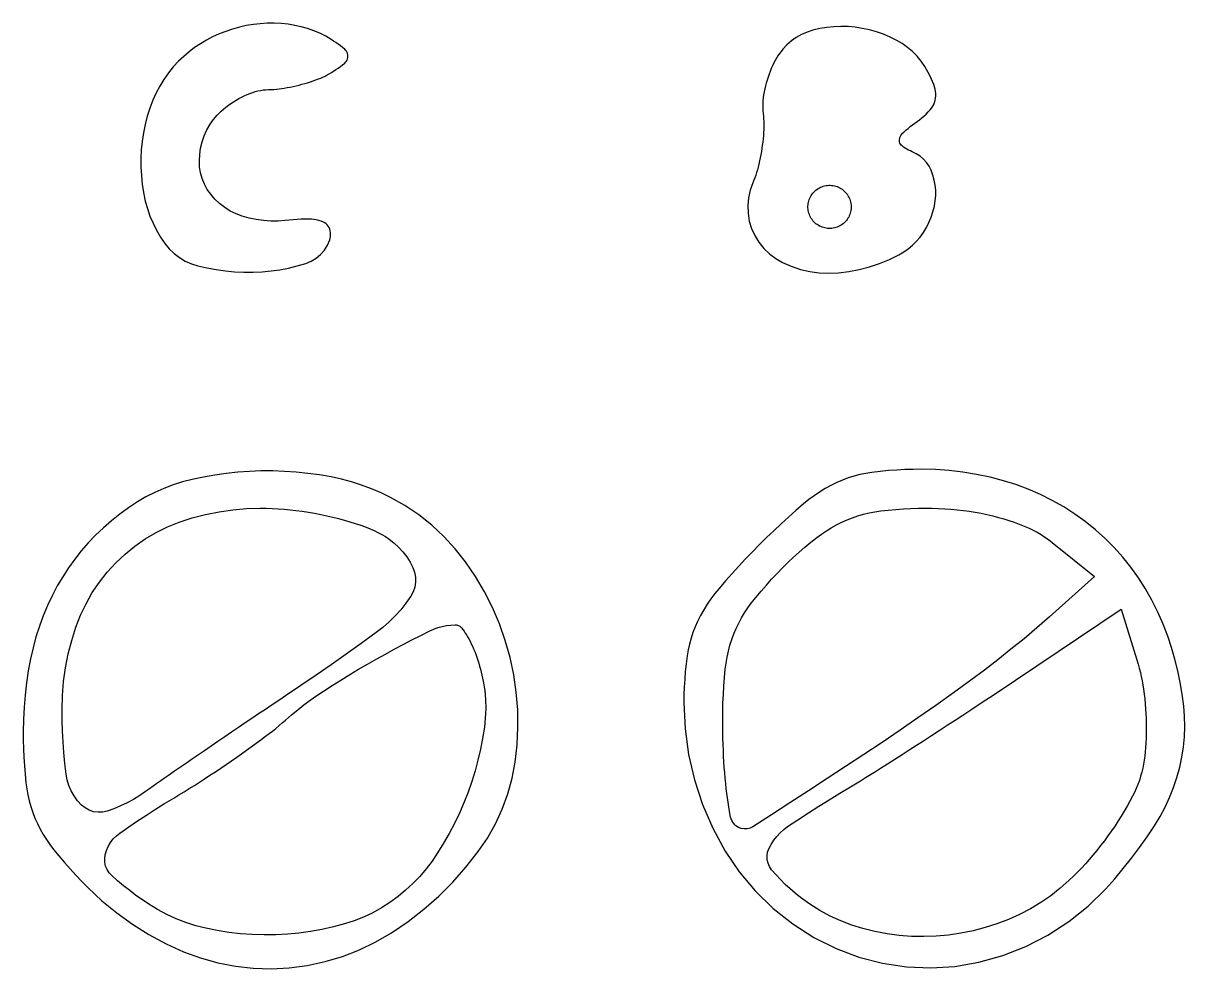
# Model space of a CAD drawing. Header units: millimetres. Extents: x -134 to 134, y -49 to 49.
# Drawn here: x -20.1 to -13.95, y -17.7 to -12.7 of the extents above; entities that cross this region are included whole.
import ezdxf

# ---------------------------------------------------------------- set-up
doc = ezdxf.new("R2010")
doc.units = ezdxf.units.MM
doc.header["$LTSCALE"] = 10
doc.header["$MEASUREMENT"] = 0

# ---------------------------------------------------------------- blocks, each defined once
blk = doc.blocks.new('DT0B-ULTRA_v_1')
at = {"color": 7, "linetype": 'Continuous', "lineweight": -3}
for points in [[(-19.2749, -12.9013, 0), (-19.3032, -12.9316, 0), (-19.3294, -12.9637, 0), (-19.3534, -12.9975, 0), (-19.3751, -13.0328, 0), (-19.3944, -13.0694, 0), (-19.4111, -13.1073, 0), (-19.427, -13.1498, 0), (-19.4407, -13.1929, 0), (-19.4521, -13.2368, 0), (-19.4612, -13.2811, 0), (-19.4681, -13.3259, 0), (-19.4727, -13.3709, 0), (-19.4749, -13.4162, 0), (-19.4748, -13.4616, 0), (-19.4724, -13.5069, 0), (-19.4677, -13.552, 0), (-19.4606, -13.5968, 0), (-19.4513, -13.6411, 0), (-19.4403, -13.6813, 0), (-19.4268, -13.7206, 0), (-19.4106, -13.7589, 0), (-19.3919, -13.7961, 0), (-19.3708, -13.832, 0), (-19.3474, -13.8663, 0), (-19.3247, -13.894, 0), (-19.2989, -13.9188, 0), (-19.2705, -13.9405, 0), (-19.2398, -13.9588, 0), (-19.2072, -13.9734, 0), (-19.1731, -13.9842, 0), (-19.125, -13.9953, 0), (-19.0766, -14.0042, 0), (-19.0277, -14.0109, 0), (-18.9787, -14.0153, 0), (-18.9294, -14.0176, 0), (-18.8801, -14.0176, 0), (-18.8331, -14.0154, 0), (-18.7862, -14.011, 0), (-18.7395, -14.0044, 0), (-18.6932, -13.9957, 0), (-18.6474, -13.9847, 0), (-18.6022, -13.9716, 0), (-18.5737, -13.9601, 0), (-18.5473, -13.9442, 0), (-18.5238, -13.9244, 0), (-18.5037, -13.9012, 0), (-18.4875, -13.875, 0), (-18.4757, -13.8467, 0), (-18.4732, -13.8374, 0), (-18.4716, -13.8279, 0), (-18.4711, -13.8183, 0), (-18.4716, -13.8088, 0), (-18.4731, -13.7993, 0), (-18.4756, -13.79, 0), (-18.4788, -13.7819, 0), (-18.4832, -13.7744, 0), (-18.4885, -13.7676, 0), (-18.4948, -13.7616, 0), (-18.5018, -13.7565, 0), (-18.5095, -13.7525, 0), (-18.5217, -13.7477, 0), (-18.5341, -13.7437, 0), (-18.5467, -13.7406, 0), (-18.5596, -13.7384, 0), (-18.5725, -13.7371, 0), (-18.5856, -13.7367, 0), (-18.6065, -13.737, 0), (-18.6274, -13.7376, 0), (-18.6483, -13.7386, 0), (-18.6692, -13.74, 0), (-18.69, -13.7417, 0), (-18.7109, -13.7439, 0), (-18.7493, -13.7468, 0), (-18.7878, -13.7471, 0), (-18.8263, -13.7446, 0), (-18.8644, -13.7394, 0), (-18.9022, -13.7316, 0), (-18.9392, -13.7212, 0), (-18.9713, -13.7091, 0), (-19.002, -13.694, 0), (-19.031, -13.6758, 0), (-19.0581, -13.6549, 0), (-19.0829, -13.6314, 0), (-19.1053, -13.6055, 0), (-19.1235, -13.5794, 0), (-19.1386, -13.5514, 0), (-19.1504, -13.5219, 0), (-19.1589, -13.4913, 0), (-19.1639, -13.4599, 0), (-19.1654, -13.4282, 0), (-19.1635, -13.3943, 0), (-19.1585, -13.3608, 0), (-19.1503, -13.3278, 0), (-19.1392, -13.2958, 0), (-19.1252, -13.2649, 0), (-19.1084, -13.2354, 0), (-19.1, -13.2229, 0), (-19.0911, -13.2107, 0), (-19.0817, -13.1989, 0), (-19.0717, -13.1876, 0), (-19.0613, -13.1767, 0), (-19.0504, -13.1663, 0), (-19.038, -13.1554, 0), (-19.0252, -13.1448, 0), (-19.0121, -13.1348, 0), (-18.9987, -13.1251, 0), (-18.9849, -13.1159, 0), (-18.9709, -13.1072, 0), (-18.9568, -13.0992, 0), (-18.9425, -13.0916, 0), (-18.928, -13.0846, 0), (-18.9132, -13.078, 0), (-18.8982, -13.0719, 0), (-18.883, -13.0664, 0), (-18.8696, -13.0622, 0), (-18.856, -13.0586, 0), (-18.8423, -13.0558, 0), (-18.8284, -13.0537, 0), (-18.8144, -13.0523, 0), (-18.8004, -13.0517, 0), (-18.7862, -13.0512, 0), (-18.7721, -13.0504, 0), (-18.758, -13.0493, 0), (-18.7439, -13.0479, 0), (-18.7299, -13.0461, 0), (-18.7159, -13.0439, 0), (-18.7002, -13.0412, 0), (-18.6845, -13.0382, 0), (-18.6689, -13.035, 0), (-18.6534, -13.0315, 0), (-18.6379, -13.0277, 0), (-18.6225, -13.0237, 0), (-18.6076, -13.0195, 0), (-18.5928, -13.0151, 0), (-18.5781, -13.0105, 0), (-18.5634, -13.0056, 0), (-18.5489, -13.0004, 0), (-18.5344, -12.995, 0), (-18.5228, -12.9904, 0), (-18.5113, -12.9854, 0), (-18.4999, -12.98, 0), (-18.4888, -12.9742, 0), (-18.4778, -12.9682, 0), (-18.4671, -12.9617, 0), (-18.4549, -12.954, 0), (-18.4429, -12.9461, 0), (-18.4311, -12.9379, 0), (-18.4194, -12.9294, 0), (-18.4079, -12.9207, 0), (-18.3966, -12.9118, 0), (-18.3915, -12.907, 0), (-18.3872, -12.9015, 0), (-18.3837, -12.8955, 0), (-18.3812, -12.889, 0), (-18.3797, -12.8822, 0), (-18.3792, -12.8752, 0), (-18.3797, -12.8682, 0), (-18.3812, -12.8614, 0), (-18.3837, -12.8548, 0), (-18.3872, -12.8487, 0), (-18.3915, -12.8432, 0), (-18.3966, -12.8383, 0), (-18.4079, -12.8292, 0), (-18.4194, -12.8203, 0), (-18.4311, -12.8117, 0), (-18.443, -12.8033, 0), (-18.455, -12.7951, 0), (-18.4672, -12.7872, 0), (-18.4971, -12.7696, 0), (-18.5281, -12.7539, 0), (-18.56, -12.7402, 0), (-18.5927, -12.7286, 0), (-18.6261, -12.7191, 0), (-18.66, -12.7117, 0), (-18.6963, -12.706, 0), (-18.7329, -12.7023, 0), (-18.7697, -12.7006, 0), (-18.8065, -12.7008, 0), (-18.8432, -12.703, 0), (-18.8797, -12.7072, 0), (-18.9169, -12.7134, 0), (-18.9537, -12.7216, 0), (-18.99, -12.7317, 0), (-19.0257, -12.7436, 0), (-19.0608, -12.7574, 0), (-19.0951, -12.7731, 0), (-19.1278, -12.7902, 0), (-19.1596, -12.8091, 0), (-19.1903, -12.8297, 0), (-19.2198, -12.852, 0), (-19.248, -12.8759, 0), (-19.2749, -12.9013, 0)], [(-16.0787, -12.8386, 0), (-16.0877, -12.8498, 0), (-16.0962, -12.8614, 0), (-16.1043, -12.8734, 0), (-16.1119, -12.8856, 0), (-16.119, -12.8981, 0), (-16.1257, -12.9109, 0), (-16.1327, -12.9256, 0), (-16.1393, -12.9404, 0), (-16.1455, -12.9555, 0), (-16.1513, -12.9706, 0), (-16.1567, -12.986, 0), (-16.1617, -13.0015, 0), (-16.1662, -13.0169, 0), (-16.1702, -13.0324, 0), (-16.1739, -13.048, 0), (-16.1771, -13.0638, 0), (-16.1799, -13.0796, 0), (-16.1822, -13.0954, 0), (-16.1838, -13.1091, 0), (-16.1847, -13.1229, 0), (-16.1851, -13.1366, 0), (-16.1848, -13.1504, 0), (-16.184, -13.1642, 0), (-16.1826, -13.1779, 0), (-16.181, -13.1919, 0), (-16.1799, -13.2059, 0), (-16.1791, -13.22, 0), (-16.1788, -13.2341, 0), (-16.1789, -13.2482, 0), (-16.1793, -13.2623, 0), (-16.1803, -13.279, 0), (-16.1815, -13.2958, 0), (-16.183, -13.3125, 0), (-16.1848, -13.3292, 0), (-16.1869, -13.3459, 0), (-16.1892, -13.3625, 0), (-16.1919, -13.3792, 0), (-16.1949, -13.3959, 0), (-16.1981, -13.4126, 0), (-16.2016, -13.4292, 0), (-16.2054, -13.4457, 0), (-16.2095, -13.4622, 0), (-16.2133, -13.4763, 0), (-16.2175, -13.4903, 0), (-16.2221, -13.5042, 0), (-16.227, -13.518, 0), (-16.2323, -13.5316, 0), (-16.238, -13.5451, 0), (-16.2519, -13.5838, 0), (-16.2608, -13.624, 0), (-16.2644, -13.665, 0), (-16.2627, -13.7062, 0), (-16.2558, -13.7468, 0), (-16.2437, -13.7861, 0), (-16.2266, -13.824, 0), (-16.2049, -13.8594, 0), (-16.1789, -13.8918, 0), (-16.1491, -13.9207, 0), (-16.1159, -13.9457, 0), (-16.0799, -13.9663, 0), (-16.0335, -13.9866, 0), (-15.9854, -14.0026, 0), (-15.9361, -14.0141, 0), (-15.886, -14.0211, 0), (-15.8354, -14.0235, 0), (-15.7848, -14.0213, 0), (-15.7292, -14.0145, 0), (-15.6741, -14.0039, 0), (-15.6199, -13.9897, 0), (-15.5667, -13.9718, 0), (-15.5148, -13.9505, 0), (-15.4645, -13.9257, 0), (-15.4391, -13.9107, 0), (-15.415, -13.8936, 0), (-15.3923, -13.8747, 0), (-15.3713, -13.8539, 0), (-15.3521, -13.8315, 0), (-15.3348, -13.8075, 0), (-15.3191, -13.7816, 0), (-15.3053, -13.7545, 0), (-15.2936, -13.7265, 0), (-15.2841, -13.6977, 0), (-15.2769, -13.6682, 0), (-15.2718, -13.6383, 0), (-15.2696, -13.6111, 0), (-15.2697, -13.5839, 0), (-15.2723, -13.5568, 0), (-15.2772, -13.53, 0), (-15.2845, -13.5038, 0), (-15.2941, -13.4784, 0), (-15.305, -13.457, 0), (-15.3185, -13.4373, 0), (-15.3345, -13.4195, 0), (-15.3526, -13.4038, 0), (-15.3726, -13.3907, 0), (-15.3942, -13.3803, 0), (-15.4037, -13.3762, 0), (-15.4129, -13.3717, 0), (-15.422, -13.3667, 0), (-15.4309, -13.3614, 0), (-15.4394, -13.3557, 0), (-15.4478, -13.3496, 0), (-15.4524, -13.3453, 0), (-15.4562, -13.3403, 0), (-15.459, -13.3346, 0), (-15.4608, -13.3286, 0), (-15.4615, -13.3223, 0), (-15.4611, -13.3161, 0), (-15.4594, -13.3085, 0), (-15.4569, -13.3011, 0), (-15.4535, -13.2941, 0), (-15.4494, -13.2875, 0), (-15.4445, -13.2814, 0), (-15.439, -13.276, 0), (-15.4277, -13.2662, 0), (-15.4162, -13.2566, 0), (-15.4045, -13.2472, 0), (-15.3927, -13.2381, 0), (-15.3807, -13.2291, 0), (-15.3685, -13.2205, 0), (-15.3559, -13.2113, 0), (-15.3437, -13.2017, 0), (-15.3319, -13.1915, 0), (-15.3205, -13.1809, 0), (-15.3096, -13.1699, 0), (-15.299, -13.1584, 0), (-15.2919, -13.1495, 0), (-15.2856, -13.1399, 0), (-15.2804, -13.1298, 0), (-15.2761, -13.1191, 0), (-15.2729, -13.1082, 0), (-15.2707, -13.0969, 0), (-15.2695, -13.0848, 0), (-15.2694, -13.0726, 0), (-15.2703, -13.0605, 0), (-15.2723, -13.0485, 0), (-15.2753, -13.0367, 0), (-15.2794, -13.0252, 0), (-15.2862, -13.0088, 0), (-15.2935, -12.9926, 0), (-15.3013, -12.9765, 0), (-15.3096, -12.9608, 0), (-15.3183, -12.9452, 0), (-15.3275, -12.9299, 0), (-15.3467, -12.9016, 0), (-15.3685, -12.8751, 0), (-15.3924, -12.8507, 0), (-15.4184, -12.8284, 0), (-15.4463, -12.8085, 0), (-15.4758, -12.7911, 0), (-15.5105, -12.774, 0), (-15.5462, -12.7591, 0), (-15.5828, -12.7463, 0), (-15.6201, -12.7359, 0), (-15.6579, -12.7277, 0), (-15.6962, -12.7218, 0), (-15.7336, -12.7185, 0), (-15.7712, -12.7175, 0), (-15.8088, -12.7189, 0), (-15.8462, -12.7227, 0), (-15.8834, -12.7288, 0), (-15.92, -12.7373, 0), (-15.9504, -12.747, 0), (-15.9795, -12.7598, 0), (-16.0073, -12.7755, 0), (-16.0332, -12.794, 0), (-16.0571, -12.8151, 0), (-16.0787, -12.8386, 0)], [(-15.7337, -13.7325, 0), (-15.7378, -13.7387, 0), (-15.7424, -13.7446, 0), (-15.7473, -13.7503, 0), (-15.7526, -13.7556, 0), (-15.7582, -13.7605, 0), (-15.7641, -13.7651, 0), (-15.7703, -13.7692, 0), (-15.7768, -13.773, 0), (-15.7836, -13.7763, 0), (-15.7905, -13.7792, 0), (-15.7976, -13.7816, 0), (-15.8048, -13.7836, 0), (-15.8122, -13.7851, 0), (-15.8196, -13.7861, 0), (-15.8271, -13.7866, 0), (-15.8346, -13.7866, 0), (-15.8421, -13.7862, 0), (-15.8495, -13.7852, 0), (-15.8568, -13.7838, 0), (-15.8641, -13.7819, 0), (-15.8712, -13.7795, 0), (-15.8781, -13.7767, 0), (-15.8848, -13.7734, 0), (-15.8913, -13.7697, 0), (-15.8975, -13.7655, 0), (-15.9034, -13.761, 0), (-15.9091, -13.7561, 0), (-15.9143, -13.7508, 0), (-15.9193, -13.7452, 0), (-15.9238, -13.7393, 0), (-15.928, -13.733, 0), (-15.9318, -13.7266, 0), (-15.9351, -13.7198, 0), (-15.938, -13.7129, 0), (-15.9404, -13.7058, 0), (-15.9424, -13.6986, 0), (-15.9438, -13.6912, 0), (-15.9448, -13.6838, 0), (-15.9454, -13.6763, 0), (-15.9454, -13.6688, 0), (-15.9449, -13.6613, 0), (-15.944, -13.6539, 0), (-15.9426, -13.6465, 0), (-15.9407, -13.6393, 0), (-15.9383, -13.6322, 0), (-15.9355, -13.6253, 0), (-15.9322, -13.6186, 0), (-15.9285, -13.6121, 0), (-15.9243, -13.6059, 0), (-15.9198, -13.6, 0), (-15.9149, -13.5943, 0), (-15.9096, -13.589, 0), (-15.904, -13.5841, 0), (-15.8981, -13.5796, 0), (-15.8918, -13.5754, 0), (-15.8853, -13.5716, 0), (-15.8786, -13.5683, 0), (-15.8717, -13.5654, 0), (-15.8646, -13.563, 0), (-15.8574, -13.561, 0), (-15.85, -13.5595, 0), (-15.8426, -13.5585, 0), (-15.8351, -13.558, 0), (-15.8276, -13.558, 0), (-15.8201, -13.5585, 0), (-15.8127, -13.5594, 0), (-15.8053, -13.5608, 0), (-15.7981, -13.5627, 0), (-15.791, -13.5651, 0), (-15.7841, -13.5679, 0), (-15.7774, -13.5712, 0), (-15.7709, -13.5749, 0), (-15.7647, -13.5791, 0), (-15.7587, -13.5836, 0), (-15.7531, -13.5885, 0), (-15.7478, -13.5938, 0), (-15.7429, -13.5994, 0), (-15.7383, -13.6053, 0), (-15.7342, -13.6116, 0), (-15.7304, -13.6181, 0), (-15.7271, -13.6248, 0), (-15.7242, -13.6317, 0), (-15.7218, -13.6388, 0), (-15.7198, -13.646, 0), (-15.7183, -13.6534, 0), (-15.7173, -13.6608, 0), (-15.7168, -13.6683, 0), (-15.7168, -13.6758, 0), (-15.7172, -13.6833, 0), (-15.7182, -13.6907, 0), (-15.7196, -13.6981, 0), (-15.7215, -13.7053, 0), (-15.7239, -13.7124, 0), (-15.7267, -13.7193, 0), (-15.73, -13.726, 0), (-15.7337, -13.7325, 0)], [(-19.4935, -15.2332, 0), (-19.5408, -15.264, 0), (-19.5865, -15.297, 0), (-19.6307, -15.3321, 0), (-19.6733, -15.3691, 0), (-19.7141, -15.4081, 0), (-19.753, -15.4489, 0), (-19.79, -15.4914, 0), (-19.8249, -15.5355, 0), (-19.8577, -15.5812, 0), (-19.8885, -15.6284, 0), (-19.9169, -15.6769, 0), (-19.9431, -15.7268, 0), (-19.9684, -15.7804, 0), (-19.9913, -15.8352, 0), (-20.0117, -15.8908, 0), (-20.0298, -15.9473, 0), (-20.0454, -16.0046, 0), (-20.0584, -16.0624, 0), (-20.0703, -16.1261, 0), (-20.08, -16.1901, 0), (-20.0875, -16.2544, 0), (-20.0929, -16.3189, 0), (-20.0962, -16.3836, 0), (-20.0973, -16.4483, 0), (-20.0969, -16.4935, 0), (-20.0956, -16.5387, 0), (-20.0936, -16.5838, 0), (-20.0908, -16.6289, 0), (-20.0872, -16.6739, 0), (-20.0828, -16.7189, 0), (-20.0786, -16.7508, 0), (-20.0729, -16.7824, 0), (-20.0657, -16.8138, 0), (-20.057, -16.8448, 0), (-20.0468, -16.8753, 0), (-20.0352, -16.9054, 0), (-20.0222, -16.9348, 0), (-20.0078, -16.9636, 0), (-19.992, -16.9916, 0), (-19.9749, -17.0189, 0), (-19.9566, -17.0454, 0), (-19.9369, -17.0709, 0), (-19.9083, -17.1058, 0), (-19.879, -17.1402, 0), (-19.8491, -17.1741, 0), (-19.8186, -17.2074, 0), (-19.7875, -17.2402, 0), (-19.7558, -17.2725, 0), (-19.6811, -17.3425, 0), (-19.602, -17.4075, 0), (-19.5189, -17.4672, 0), (-19.432, -17.5214, 0), (-19.3418, -17.5698, 0), (-19.2486, -17.6123, 0), (-19.1594, -17.6453, 0), (-19.0679, -17.671, 0), (-18.9745, -17.6891, 0), (-18.88, -17.6997, 0), (-18.785, -17.7026, 0), (-18.69, -17.6977, 0), (-18.5945, -17.6851, 0), (-18.5003, -17.6649, 0), (-18.408, -17.6373, 0), (-18.3182, -17.6025, 0), (-18.2315, -17.5606, 0), (-18.1483, -17.512, 0), (-18.0614, -17.4526, 0), (-17.9783, -17.388, 0), (-17.8993, -17.3185, 0), (-17.8247, -17.2442, 0), (-17.7548, -17.1656, 0), (-17.6898, -17.0828, 0), (-17.6416, -17.0115, 0), (-17.5993, -16.9364, 0), (-17.5633, -16.8582, 0), (-17.5338, -16.7774, 0), (-17.5109, -16.6944, 0), (-17.4949, -16.6098, 0), (-17.4843, -16.5175, 0), (-17.4797, -16.4248, 0), (-17.4812, -16.3319, 0), (-17.4886, -16.2394, 0), (-17.5021, -16.1475, 0), (-17.5215, -16.0567, 0), (-17.547, -15.9665, 0), (-17.5782, -15.8781, 0), (-17.6149, -15.792, 0), (-17.6572, -15.7083, 0), (-17.7047, -15.6276, 0), (-17.7573, -15.5501, 0), (-17.8118, -15.4809, 0), (-17.8714, -15.4162, 0), (-17.9359, -15.3564, 0), (-18.0048, -15.3017, 0), (-18.0777, -15.2524, 0), (-18.1542, -15.209, 0), (-18.2041, -15.1847, 0), (-18.2552, -15.1629, 0), (-18.3072, -15.1435, 0), (-18.3601, -15.1267, 0), (-18.4137, -15.1124, 0), (-18.468, -15.1007, 0), (-18.5294, -15.0902, 0), (-18.5911, -15.0817, 0), (-18.6531, -15.0754, 0), (-18.7153, -15.0712, 0), (-18.7775, -15.0691, 0), (-18.8398, -15.0692, 0), (-18.901, -15.0713, 0), (-18.9621, -15.0756, 0), (-19.0229, -15.082, 0), (-19.0836, -15.0905, 0), (-19.1439, -15.1011, 0), (-19.2038, -15.1138, 0), (-19.2545, -15.127, 0), (-19.3045, -15.1429, 0), (-19.3536, -15.1615, 0), (-19.4015, -15.1828, 0), (-19.4482, -15.2067, 0), (-19.4935, -15.2332, 0)], [(-16.203, -15.4592, 0), (-16.2398, -15.4965, 0), (-16.276, -15.5342, 0), (-16.3118, -15.5725, 0), (-16.347, -15.6112, 0), (-16.3818, -15.6504, 0), (-16.4159, -15.6901, 0), (-16.438, -15.7171, 0), (-16.4588, -15.7451, 0), (-16.4784, -15.7739, 0), (-16.4967, -15.8036, 0), (-16.5137, -15.834, 0), (-16.5294, -15.8652, 0), (-16.5424, -15.8943, 0), (-16.5539, -15.924, 0), (-16.5639, -15.9543, 0), (-16.5724, -15.9851, 0), (-16.5793, -16.0162, 0), (-16.5846, -16.0477, 0), (-16.5899, -16.0887, 0), (-16.5943, -16.1299, 0), (-16.5977, -16.1711, 0), (-16.6001, -16.2124, 0), (-16.6016, -16.2538, 0), (-16.6021, -16.2952, 0), (-16.5958, -16.4325, 0), (-16.5772, -16.5687, 0), (-16.5463, -16.7027, 0), (-16.5034, -16.8333, 0), (-16.4488, -16.9595, 0), (-16.383, -17.0802, 0), (-16.3089, -17.1897, 0), (-16.224, -17.2911, 0), (-16.1292, -17.3832, 0), (-16.0256, -17.4653, 0), (-15.9142, -17.5364, 0), (-15.796, -17.5958, 0), (-15.6758, -17.6413, 0), (-15.5515, -17.6737, 0), (-15.4244, -17.6927, 0), (-15.296, -17.6981, 0), (-15.1677, -17.6898, 0), (-15.0411, -17.6679, 0), (-14.9148, -17.6323, 0), (-14.7926, -17.5842, 0), (-14.6758, -17.5242, 0), (-14.5657, -17.4528, 0), (-14.4632, -17.3707, 0), (-14.3694, -17.2789, 0), (-14.3225, -17.2266, 0), (-14.2771, -17.1729, 0), (-14.2333, -17.118, 0), (-14.1912, -17.0618, 0), (-14.1506, -17.0044, 0), (-14.1118, -16.9459, 0), (-14.0825, -16.8975, 0), (-14.056, -16.8476, 0), (-14.0322, -16.7963, 0), (-14.0114, -16.7438, 0), (-13.9934, -16.6902, 0), (-13.9784, -16.6357, 0), (-13.9671, -16.5827, 0), (-13.9588, -16.5292, 0), (-13.9538, -16.4753, 0), (-13.9519, -16.4212, 0), (-13.9532, -16.367, 0), (-13.9577, -16.313, 0), (-13.966, -16.2503, 0), (-13.9766, -16.188, 0), (-13.9895, -16.1261, 0), (-14.0047, -16.0647, 0), (-14.0222, -16.0039, 0), (-14.0419, -15.9438, 0), (-14.0664, -15.8789, 0), (-14.0943, -15.8153, 0), (-14.1254, -15.7533, 0), (-14.1598, -15.693, 0), (-14.1972, -15.6346, 0), (-14.2376, -15.5782, 0), (-14.2804, -15.5248, 0), (-14.3259, -15.4738, 0), (-14.3742, -15.4254, 0), (-14.4251, -15.3797, 0), (-14.4783, -15.3368, 0), (-14.5338, -15.2969, 0), (-14.5926, -15.2593, 0), (-14.6533, -15.2248, 0), (-14.7157, -15.1936, 0), (-14.7796, -15.1658, 0), (-14.845, -15.1414, 0), (-14.9116, -15.1205, 0), (-14.9823, -15.1022, 0), (-15.0538, -15.0871, 0), (-15.1259, -15.0753, 0), (-15.1985, -15.0668, 0), (-15.2713, -15.0618, 0), (-15.3444, -15.0601, 0), (-15.3883, -15.0606, 0), (-15.4322, -15.0619, 0), (-15.4761, -15.0643, 0), (-15.5199, -15.0675, 0), (-15.5636, -15.0717, 0), (-15.6072, -15.0768, 0), (-15.6393, -15.0817, 0), (-15.671, -15.0882, 0), (-15.7023, -15.0964, 0), (-15.7332, -15.1062, 0), (-15.7635, -15.1175, 0), (-15.7932, -15.1304, 0), (-15.8244, -15.1458, 0), (-15.8549, -15.1626, 0), (-15.8847, -15.1807, 0), (-15.9135, -15.2001, 0), (-15.9415, -15.2209, 0), (-15.9685, -15.2428, 0), (-16.0088, -15.2776, 0), (-16.0486, -15.3128, 0), (-16.0879, -15.3487, 0), (-16.1268, -15.385, 0), (-16.1651, -15.4218, 0), (-16.203, -15.4592, 0)], [(-18.162, -15.4292, 0), (-18.1357, -15.4494, 0), (-18.1112, -15.4719, 0), (-18.0887, -15.4964, 0), (-18.0685, -15.5228, 0), (-18.0507, -15.5509, 0), (-18.0354, -15.5804, 0), (-18.0264, -15.6053, 0), (-18.0217, -15.6313, 0), (-18.0214, -15.6578, 0), (-18.0256, -15.6839, 0), (-18.0341, -15.709, 0), (-18.0468, -15.7322, 0), (-18.0723, -15.7685, 0), (-18.1, -15.8033, 0), (-18.1296, -15.8363, 0), (-18.1612, -15.8675, 0), (-18.1946, -15.8968, 0), (-18.2296, -15.9241, 0), (-18.3086, -15.9813, 0), (-18.388, -16.038, 0), (-18.4677, -16.0942, 0), (-18.5479, -16.1497, 0), (-18.6285, -16.2047, 0), (-18.7095, -16.2591, 0), (-18.7451, -16.2829, 0), (-18.7807, -16.3067, 0), (-18.8163, -16.3305, 0), (-18.8518, -16.3544, 0), (-18.8873, -16.3783, 0), (-18.9228, -16.4023, 0), (-18.9589, -16.4266, 0), (-18.995, -16.4511, 0), (-19.031, -16.4755, 0), (-19.067, -16.5, 0), (-19.103, -16.5245, 0), (-19.1389, -16.5491, 0), (-19.1707, -16.5708, 0), (-19.2024, -16.5926, 0), (-19.2342, -16.6144, 0), (-19.2659, -16.6362, 0), (-19.2975, -16.6581, 0), (-19.3292, -16.68, 0), (-19.3494, -16.694, 0), (-19.3696, -16.7081, 0), (-19.3897, -16.7223, 0), (-19.4097, -16.7366, 0), (-19.4297, -16.7509, 0), (-19.4497, -16.7653, 0), (-19.4812, -16.7868, 0), (-19.5138, -16.8067, 0), (-19.5474, -16.8249, 0), (-19.5819, -16.8413, 0), (-19.6172, -16.8558, 0), (-19.6532, -16.8686, 0), (-19.6771, -16.874, 0), (-19.7015, -16.875, 0), (-19.7258, -16.8715, 0), (-19.749, -16.8638, 0), (-19.7704, -16.852, 0), (-19.7894, -16.8365, 0), (-19.8103, -16.8135, 0), (-19.8285, -16.7884, 0), (-19.8437, -16.7614, 0), (-19.8559, -16.7329, 0), (-19.8648, -16.7032, 0), (-19.8704, -16.6727, 0), (-19.8769, -16.616, 0), (-19.8822, -16.5592, 0), (-19.8863, -16.5022, 0), (-19.8893, -16.4452, 0), (-19.8911, -16.3882, 0), (-19.8917, -16.3311, 0), (-19.8896, -16.2571, 0), (-19.8834, -16.1832, 0), (-19.8732, -16.1099, 0), (-19.8589, -16.0372, 0), (-19.8406, -15.9654, 0), (-19.8183, -15.8947, 0), (-19.794, -15.832, 0), (-19.7651, -15.7713, 0), (-19.7318, -15.7129, 0), (-19.6943, -15.6571, 0), (-19.6527, -15.6042, 0), (-19.6073, -15.5546, 0), (-19.5587, -15.5087, 0), (-19.5068, -15.4667, 0), (-19.4519, -15.4286, 0), (-19.3944, -15.3948, 0), (-19.3344, -15.3653, 0), (-19.2724, -15.3404, 0), (-19.203, -15.3177, 0), (-19.1325, -15.2991, 0), (-19.061, -15.2845, 0), (-18.9887, -15.2741, 0), (-18.916, -15.2678, 0), (-18.843, -15.2657, 0), (-18.8115, -15.266, 0), (-18.7801, -15.267, 0), (-18.7486, -15.2687, 0), (-18.7172, -15.271, 0), (-18.6858, -15.274, 0), (-18.6545, -15.2777, 0), (-18.6216, -15.2822, 0), (-18.5887, -15.2873, 0), (-18.556, -15.2931, 0), (-18.5233, -15.2994, 0), (-18.4908, -15.3062, 0), (-18.4584, -15.3137, 0), (-18.4287, -15.3211, 0), (-18.3992, -15.3291, 0), (-18.3699, -15.3376, 0), (-18.3407, -15.3466, 0), (-18.3118, -15.3562, 0), (-18.2829, -15.3663, 0), (-18.2617, -15.3746, 0), (-18.2409, -15.3837, 0), (-18.2204, -15.3938, 0), (-18.2004, -15.4047, 0), (-18.181, -15.4165, 0), (-18.162, -15.4292, 0)], [(-14.6534, -15.4469, 0), (-14.4296, -15.6282, 0), (-14.6677, -15.8402, 0), (-14.7347, -15.8988, 0), (-14.8025, -15.9563, 0), (-14.8713, -16.0127, 0), (-14.941, -16.068, 0), (-15.0116, -16.1221, 0), (-15.083, -16.1751, 0), (-15.1761, -16.2425, 0), (-15.2697, -16.3091, 0), (-15.3638, -16.375, 0), (-15.4585, -16.4402, 0), (-15.5536, -16.5047, 0), (-15.6492, -16.5684, 0), (-15.7468, -16.6328, 0), (-15.8446, -16.6969, 0), (-15.9425, -16.7608, 0), (-16.0406, -16.8244, 0), (-16.1389, -16.8878, 0), (-16.2373, -16.9509, 0), (-16.2515, -16.9581, 0), (-16.2669, -16.9621, 0), (-16.2828, -16.9628, 0), (-16.2985, -16.9602, 0), (-16.3133, -16.9544, 0), (-16.3265, -16.9456, 0), (-16.3321, -16.9406, 0), (-16.3383, -16.9337, 0), (-16.3438, -16.9262, 0), (-16.3485, -16.9182, 0), (-16.3524, -16.9097, 0), (-16.3553, -16.9008, 0), (-16.3574, -16.8917, 0), (-16.3613, -16.8684, 0), (-16.3649, -16.8451, 0), (-16.3684, -16.8218, 0), (-16.3717, -16.7984, 0), (-16.3747, -16.775, 0), (-16.3776, -16.7515, 0), (-16.3807, -16.7229, 0), (-16.3836, -16.6942, 0), (-16.3861, -16.6655, 0), (-16.3883, -16.6368, 0), (-16.3902, -16.608, 0), (-16.3918, -16.5792, 0), (-16.3932, -16.5473, 0), (-16.3944, -16.5153, 0), (-16.3953, -16.4833, 0), (-16.396, -16.4513, 0), (-16.3963, -16.4193, 0), (-16.3965, -16.3873, 0), (-16.3961, -16.3421, 0), (-16.395, -16.297, 0), (-16.393, -16.252, 0), (-16.3904, -16.2069, 0), (-16.3869, -16.1619, 0), (-16.3828, -16.117, 0), (-16.3788, -16.0852, 0), (-16.3734, -16.0536, 0), (-16.3665, -16.0222, 0), (-16.3582, -15.9912, 0), (-16.3486, -15.9606, 0), (-16.3375, -15.9305, 0), (-16.3255, -15.9018, 0), (-16.312, -15.8737, 0), (-16.2973, -15.8464, 0), (-16.2812, -15.8197, 0), (-16.2639, -15.7939, 0), (-16.2454, -15.7689, 0), (-16.2195, -15.7364, 0), (-16.1929, -15.7044, 0), (-16.1657, -15.6729, 0), (-16.1378, -15.642, 0), (-16.1093, -15.6117, 0), (-16.0802, -15.582, 0), (-16.0513, -15.5537, 0), (-16.0219, -15.526, 0), (-15.9919, -15.4989, 0), (-15.9613, -15.4725, 0), (-15.9302, -15.4466, 0), (-15.8986, -15.4214, 0), (-15.8738, -15.4029, 0), (-15.8482, -15.3856, 0), (-15.8219, -15.3694, 0), (-15.7948, -15.3544, 0), (-15.7671, -15.3406, 0), (-15.7388, -15.3281, 0), (-15.7101, -15.3169, 0), (-15.6809, -15.3069, 0), (-15.6513, -15.2984, 0), (-15.6213, -15.2911, 0), (-15.591, -15.2852, 0), (-15.5605, -15.2807, 0), (-15.5207, -15.2761, 0), (-15.4808, -15.2724, 0), (-15.4408, -15.2694, 0), (-15.4007, -15.2674, 0), (-15.3607, -15.2661, 0), (-15.3206, -15.2657, 0), (-15.2876, -15.266, 0), (-15.2547, -15.2671, 0), (-15.2217, -15.2688, 0), (-15.1889, -15.2712, 0), (-15.156, -15.2743, 0), (-15.1233, -15.278, 0), (-15.0919, -15.2823, 0), (-15.0606, -15.2874, 0), (-15.0294, -15.2932, 0), (-14.9984, -15.2997, 0), (-14.9675, -15.3069, 0), (-14.9368, -15.3149, 0), (-14.9093, -15.3227, 0), (-14.882, -15.3313, 0), (-14.8549, -15.3405, 0), (-14.8281, -15.3505, 0), (-14.8015, -15.3611, 0), (-14.7752, -15.3724, 0), (-14.7536, -15.3825, 0), (-14.7325, -15.3936, 0), (-14.7119, -15.4057, 0), (-14.6918, -15.4186, 0), (-14.6723, -15.4323, 0), (-14.6534, -15.4469, 0)], [(-14.1793, -16.6622, 0), (-14.1853, -16.6843, 0), (-14.1922, -16.7061, 0), (-14.1999, -16.7276, 0), (-14.2085, -16.7488, 0), (-14.218, -16.7697, 0), (-14.2282, -16.7901, 0), (-14.2425, -16.8167, 0), (-14.2573, -16.8431, 0), (-14.2725, -16.8691, 0), (-14.2882, -16.8949, 0), (-14.3043, -16.9204, 0), (-14.3209, -16.9457, 0), (-14.3393, -16.9725, 0), (-14.3581, -16.9991, 0), (-14.3773, -17.0253, 0), (-14.397, -17.0512, 0), (-14.4172, -17.0767, 0), (-14.4377, -17.1019, 0), (-14.4574, -17.1251, 0), (-14.4776, -17.1479, 0), (-14.4982, -17.1702, 0), (-14.5193, -17.1921, 0), (-14.5409, -17.2135, 0), (-14.5629, -17.2345, 0), (-14.6109, -17.2768, 0), (-14.6614, -17.3161, 0), (-14.7141, -17.3523, 0), (-14.7689, -17.3853, 0), (-14.8256, -17.4149, 0), (-14.884, -17.4411, 0), (-14.9456, -17.4646, 0), (-15.0083, -17.4847, 0), (-15.0721, -17.5014, 0), (-15.1367, -17.5145, 0), (-15.2019, -17.5241, 0), (-15.2676, -17.53, 0), (-15.3327, -17.5324, 0), (-15.3978, -17.5311, 0), (-15.4627, -17.5262, 0), (-15.5273, -17.5177, 0), (-15.5913, -17.5056, 0), (-15.6545, -17.49, 0), (-15.7137, -17.4716, 0), (-15.7715, -17.4494, 0), (-15.8279, -17.4235, 0), (-15.8824, -17.394, 0), (-15.935, -17.3611, 0), (-15.9853, -17.3249, 0), (-16.0128, -17.3029, 0), (-16.0396, -17.2799, 0), (-16.0655, -17.2559, 0), (-16.0904, -17.231, 0), (-16.1145, -17.2051, 0), (-16.1376, -17.1785, 0), (-16.1486, -17.1624, 0), (-16.1565, -17.1445, 0), (-16.1609, -17.1255, 0), (-16.1617, -17.1059, 0), (-16.1589, -17.0866, 0), (-16.1525, -17.0681, 0), (-16.1407, -17.0449, 0), (-16.1268, -17.0229, 0), (-16.111, -17.0023, 0), (-16.0932, -16.9833, 0), (-16.0738, -16.9659, 0), (-16.0529, -16.9505, 0), (-15.9983, -16.9142, 0), (-15.9434, -16.8785, 0), (-15.8882, -16.8432, 0), (-15.8328, -16.8083, 0), (-15.777, -16.774, 0), (-15.721, -16.74, 0), (-15.6943, -16.724, 0), (-15.6677, -16.7078, 0), (-15.6412, -16.6915, 0), (-15.6147, -16.6751, 0), (-15.5883, -16.6586, 0), (-15.562, -16.6419, 0), (-15.5239, -16.6178, 0), (-15.4859, -16.5935, 0), (-15.4479, -16.5692, 0), (-15.4099, -16.5449, 0), (-15.372, -16.5205, 0), (-15.3341, -16.496, 0), (-15.2923, -16.469, 0), (-15.2506, -16.4419, 0), (-15.2089, -16.4147, 0), (-15.1672, -16.3875, 0), (-15.1256, -16.3603, 0), (-15.084, -16.3329, 0), (-15.0444, -16.3068, 0), (-15.0049, -16.2807, 0), (-14.9654, -16.2544, 0), (-14.926, -16.2281, 0), (-14.8866, -16.2018, 0), (-14.8472, -16.1753, 0), (-14.2891, -15.8, 0), (-14.1991, -16.0913, 0), (-14.1927, -16.1129, 0), (-14.187, -16.1347, 0), (-14.1818, -16.1567, 0), (-14.1772, -16.1787, 0), (-14.1731, -16.2009, 0), (-14.1697, -16.2232, 0), (-14.1663, -16.2491, 0), (-14.1634, -16.275, 0), (-14.1609, -16.301, 0), (-14.1589, -16.327, 0), (-14.1573, -16.3531, 0), (-14.1562, -16.3792, 0), (-14.1555, -16.405, 0), (-14.1553, -16.4308, 0), (-14.1555, -16.4566, 0), (-14.1562, -16.4824, 0), (-14.1573, -16.5082, 0), (-14.1589, -16.534, 0), (-14.1607, -16.5556, 0), (-14.1632, -16.5771, 0), (-14.1663, -16.5986, 0), (-14.17, -16.6199, 0), (-14.1743, -16.6411, 0), (-14.1793, -16.6622, 0)], [(-17.6737, -16.134, 0), (-17.6633, -16.1818, 0), (-17.6559, -16.2302, 0), (-17.6517, -16.2789, 0), (-17.6506, -16.3278, 0), (-17.6526, -16.3766, 0), (-17.6577, -16.4253, 0), (-17.6668, -16.4836, 0), (-17.678, -16.5415, 0), (-17.6913, -16.599, 0), (-17.7067, -16.656, 0), (-17.7242, -16.7123, 0), (-17.7438, -16.768, 0), (-17.7657, -16.824, 0), (-17.7896, -16.8792, 0), (-17.8156, -16.9334, 0), (-17.8434, -16.9867, 0), (-17.8732, -17.0389, 0), (-17.9048, -17.0901, 0), (-17.9342, -17.133, 0), (-17.9659, -17.1743, 0), (-17.9998, -17.2138, 0), (-18.0359, -17.2513, 0), (-18.074, -17.2868, 0), (-18.114, -17.3201, 0), (-18.1569, -17.3517, 0), (-18.2018, -17.3805, 0), (-18.2485, -17.4063, 0), (-18.2967, -17.4292, 0), (-18.3462, -17.4488, 0), (-18.397, -17.4653, 0), (-18.4565, -17.4812, 0), (-18.5166, -17.4946, 0), (-18.5773, -17.5054, 0), (-18.6383, -17.5138, 0), (-18.6997, -17.5195, 0), (-18.7612, -17.5228, 0), (-18.8233, -17.5234, 0), (-18.8854, -17.5215, 0), (-18.9474, -17.517, 0), (-19.0092, -17.5099, 0), (-19.0705, -17.5003, 0), (-19.1315, -17.4882, 0), (-19.1846, -17.4747, 0), (-19.2368, -17.4581, 0), (-19.2878, -17.4384, 0), (-19.3376, -17.4156, 0), (-19.386, -17.3899, 0), (-19.4327, -17.3613, 0), (-19.467, -17.3381, 0), (-19.5007, -17.3141, 0), (-19.5338, -17.2893, 0), (-19.5662, -17.2636, 0), (-19.5979, -17.237, 0), (-19.629, -17.2097, 0), (-19.6427, -17.1948, 0), (-19.6536, -17.1778, 0), (-19.6613, -17.1591, 0), (-19.6656, -17.1394, 0), (-19.6664, -17.1191, 0), (-19.6635, -17.0991, 0), (-19.6567, -17.0765, 0), (-19.6472, -17.0549, 0), (-19.6352, -17.0346, 0), (-19.6208, -17.0159, 0), (-19.6043, -16.9991, 0), (-19.5858, -16.9844, 0), (-19.5392, -16.9521, 0), (-19.4922, -16.9205, 0), (-19.4449, -16.8893, 0), (-19.3971, -16.8588, 0), (-19.349, -16.8288, 0), (-19.3006, -16.7994, 0), (-19.2732, -16.7829, 0), (-19.2459, -16.7663, 0), (-19.2187, -16.7494, 0), (-19.1917, -16.7324, 0), (-19.1647, -16.7152, 0), (-19.1379, -16.6978, 0), (-19.1093, -16.6791, 0), (-19.0808, -16.6602, 0), (-19.0524, -16.6411, 0), (-19.0242, -16.6219, 0), (-18.996, -16.6026, 0), (-18.9679, -16.5831, 0), (-18.9422, -16.565, 0), (-18.9165, -16.5468, 0), (-18.891, -16.5284, 0), (-18.8655, -16.5099, 0), (-18.8401, -16.4913, 0), (-18.8149, -16.4725, 0), (-18.7968, -16.4588, 0), (-18.779, -16.4449, 0), (-18.7613, -16.4307, 0), (-18.7438, -16.4163, 0), (-18.7265, -16.4016, 0), (-18.7095, -16.3867, 0), (-18.6777, -16.3593, 0), (-18.6453, -16.3326, 0), (-18.6123, -16.3068, 0), (-18.5786, -16.2818, 0), (-18.5444, -16.2576, 0), (-18.5095, -16.2343, 0), (-18.4633, -16.2045, 0), (-18.4167, -16.1752, 0), (-18.3698, -16.1464, 0), (-18.3226, -16.1182, 0), (-18.275, -16.0905, 0), (-18.2272, -16.0633, 0), (-18.181, -16.0377, 0), (-18.1346, -16.0124, 0), (-18.088, -15.9875, 0), (-18.0412, -15.9631, 0), (-17.9941, -15.939, 0), (-17.9469, -15.9153, 0), (-17.9256, -15.9058, 0), (-17.9037, -15.8978, 0), (-17.8812, -15.8916, 0), (-17.8584, -15.887, 0), (-17.8352, -15.8842, 0), (-17.8119, -15.8831, 0), (-17.8056, -15.8835, 0), (-17.7995, -15.8849, 0), (-17.7936, -15.8872, 0), (-17.7881, -15.8903, 0), (-17.7832, -15.8942, 0), (-17.7789, -15.8989, 0), (-17.7718, -15.908, 0), (-17.7649, -15.9174, 0), (-17.7584, -15.9269, 0), (-17.7521, -15.9366, 0), (-17.746, -15.9465, 0), (-17.7403, -15.9566, 0), (-17.7333, -15.9697, 0), (-17.7266, -15.983, 0), (-17.7203, -15.9964, 0), (-17.7143, -16.0101, 0), (-17.7086, -16.0238, 0), (-17.7033, -16.0377, 0), (-17.6977, -16.0536, 0), (-17.6923, -16.0695, 0), (-17.6872, -16.0855, 0), (-17.6824, -16.1016, 0), (-17.6779, -16.1178, 0), (-17.6737, -16.134, 0)]]:
    blk.add_polyline3d(points, dxfattribs=at)

msp = doc.modelspace()

# ---------------------------------------------------------------- block references
msp.add_blockref('DT0B-ULTRA_v_1', (0, 0))

doc.saveas('drawing.dxf')
